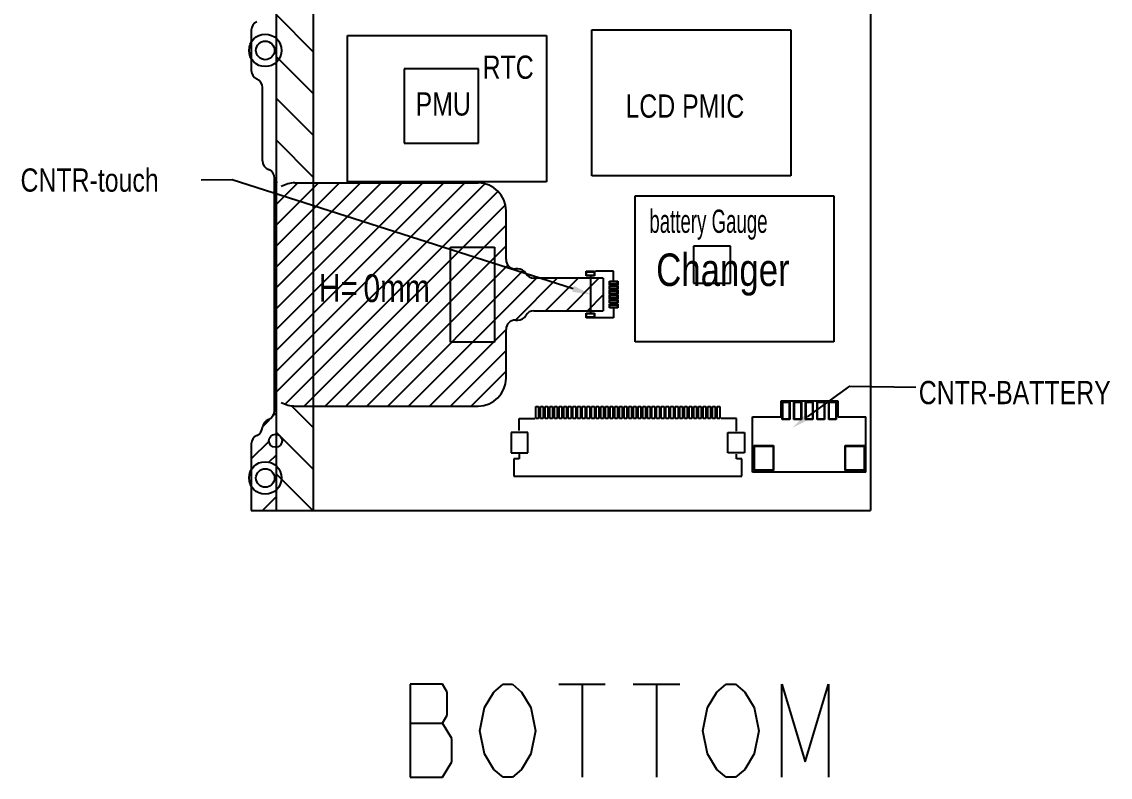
# Model space of a CAD drawing. Header units: millimetres. Extents: x 106 to 800, y 154 to 369.
# Drawn here: x 320.5 to 437.6, y 153.8 to 235.1 of the extents above; entities that cross this region are included whole.
import ezdxf

# ---------------------------------------------------------------- set-up
doc = ezdxf.new("R2010")
doc.units = ezdxf.units.MM
doc.header["$LTSCALE"] = 32.67
doc.layers.get('0').update_dxf_attribs({"linetype": 'CONTINUOUS'})
for name, color, linetype in [('PACKAGE_GEOMETRY_SILKSCREEN_TOP', 7, 'CONTINUOUS'), ('PIN_SOLDERMASK_TOP', 8, 'CONTINUOUS'), ('PIN_TOP', 9, 'CONTINUOUS'), ('图层1', 3, 'CONTINUOUS')]:
    doc.layers.add(name, color=color, linetype=linetype)
doc.styles.get("Standard").update_dxf_attribs({"font": 'txt', "width": 0.8})

msp = doc.modelspace()

# ---------------------------------------------------------------- linework, layer by layer
at = {"color": 7, "linetype": 'Continuous'}
for p, q in [((411.8, 350), (411.8, 182.5)), ((345.2, 234.16), (345.2, 229.83)), ((346.4, 220.11), (346.4, 228)), ((347.7, 193.24), (347.7, 218.24)), ((345.2, 189.66), (345.2, 182.5)), ((345.2, 182.5), (411.8, 182.5))]:
    msp.add_line(p, q, dxfattribs=at)
at = {"color": 40, "linetype": 'Continuous'}
for p, q in [((347.9, 182.5), (347.9, 344.5)), ((351.9, 182.5), (351.9, 339.5)), ((349.89, 217.74), (369.6, 217.74)), ((372.6, 209.49), (372.6, 214.74)), ((366.63, 210.83), (371.35, 210.83)), ((366.63, 200.61), (366.63, 210.83)), ((371.35, 210.83), (371.35, 200.61)), ((373.87, 208.49), (373.6, 208.49)), ((383.06, 207.49), (375.6, 207.49)), ((383.06, 207.49), (383.06, 203.99)), ((375.6, 203.99), (383.06, 203.99)), ((373.6, 202.99), (373.87, 202.99)), ((372.6, 196.74), (372.6, 201.99)), ((371.35, 200.61), (366.63, 200.61)), ((349.89, 193.74), (369.6, 193.74)), ((375.8, 193.7), (376.1, 193.7)), ((375.8, 192.4), (375.8, 193.7)), ((376.1, 193.7), (376.1, 192.4)), ((376.3, 193.7), (376.6, 193.7)), ((376.3, 192.4), (376.3, 193.7)), ((376.6, 193.7), (376.6, 192.4)), ((376.8, 193.7), (377.1, 193.7)), ((376.8, 192.4), (376.8, 193.7)), ((377.1, 193.7), (377.1, 192.4)), ((377.3, 193.7), (377.6, 193.7)), ((377.3, 192.4), (377.3, 193.7)), ((377.6, 193.7), (377.6, 192.4)), ((377.8, 193.7), (378.1, 193.7)), ((377.8, 192.4), (377.8, 193.7)), ((378.1, 193.7), (378.1, 192.4)), ((378.3, 193.7), (378.6, 193.7)), ((378.3, 192.4), (378.3, 193.7)), ((378.6, 193.7), (378.6, 192.4)), ((378.8, 193.7), (379.1, 193.7)), ((378.8, 192.4), (378.8, 193.7)), ((379.1, 193.7), (379.1, 192.4)), ((379.3, 193.7), (379.6, 193.7)), ((379.3, 192.4), (379.3, 193.7)), ((379.6, 193.7), (379.6, 192.4)), ((379.8, 193.7), (380.1, 193.7)), ((379.8, 192.4), (379.8, 193.7)), ((380.1, 193.7), (380.1, 192.4)), ((380.3, 193.7), (380.6, 193.7)), ((380.3, 192.4), (380.3, 193.7)), ((380.6, 193.7), (380.6, 192.4)), ((380.8, 193.7), (381.1, 193.7)), ((380.8, 192.4), (380.8, 193.7)), ((381.1, 193.7), (381.1, 192.4)), ((381.3, 193.7), (381.6, 193.7)), ((381.3, 192.4), (381.3, 193.7)), ((381.6, 193.7), (381.6, 192.4)), ((381.8, 193.7), (382.1, 193.7)), ((381.8, 192.4), (381.8, 193.7)), ((382.1, 193.7), (382.1, 192.4)), ((382.3, 193.7), (382.6, 193.7)), ((382.3, 192.4), (382.3, 193.7)), ((382.6, 193.7), (382.6, 192.4)), ((382.8, 193.7), (383.1, 193.7)), ((382.8, 192.4), (382.8, 193.7)), ((383.1, 193.7), (383.1, 192.4)), ((383.3, 193.7), (383.6, 193.7)), ((383.3, 192.4), (383.3, 193.7)), ((383.6, 193.7), (383.6, 192.4)), ((383.8, 193.7), (384.1, 193.7)), ((383.8, 192.4), (383.8, 193.7)), ((384.1, 193.7), (384.1, 192.4)), ((384.3, 193.7), (384.6, 193.7)), ((384.3, 192.4), (384.3, 193.7)), ((384.6, 193.7), (384.6, 192.4)), ((384.8, 193.7), (385.1, 193.7)), ((384.8, 192.4), (384.8, 193.7)), ((385.1, 193.7), (385.1, 192.4)), ((385.3, 193.7), (385.6, 193.7)), ((385.3, 192.4), (385.3, 193.7)), ((385.6, 193.7), (385.6, 192.4)), ((385.8, 193.7), (386.1, 193.7)), ((385.8, 192.4), (385.8, 193.7)), ((386.1, 193.7), (386.1, 192.4)), ((386.3, 193.7), (386.6, 193.7)), ((386.3, 192.4), (386.3, 193.7)), ((386.6, 193.7), (386.6, 192.4)), ((386.8, 193.7), (387.1, 193.7)), ((386.8, 192.4), (386.8, 193.7)), ((387.1, 193.7), (387.1, 192.4)), ((387.3, 193.7), (387.6, 193.7)), ((387.3, 192.4), (387.3, 193.7)), ((387.6, 193.7), (387.6, 192.4)), ((387.8, 193.7), (388.1, 193.7)), ((387.8, 192.4), (387.8, 193.7)), ((388.1, 193.7), (388.1, 192.4)), ((388.3, 193.7), (388.6, 193.7)), ((388.3, 192.4), (388.3, 193.7)), ((388.6, 193.7), (388.6, 192.4)), ((388.8, 193.7), (389.1, 193.7)), ((388.8, 192.4), (388.8, 193.7)), ((389.1, 193.7), (389.1, 192.4)), ((389.3, 193.7), (389.6, 193.7)), ((389.3, 192.4), (389.3, 193.7)), ((389.6, 193.7), (389.6, 192.4)), ((389.8, 193.7), (390.1, 193.7)), ((389.8, 192.4), (389.8, 193.7)), ((390.1, 193.7), (390.1, 192.4)), ((390.3, 193.7), (390.6, 193.7)), ((390.3, 192.4), (390.3, 193.7)), ((390.6, 193.7), (390.6, 192.4)), ((390.8, 193.7), (391.1, 193.7)), ((390.8, 192.4), (390.8, 193.7)), ((391.1, 193.7), (391.1, 192.4)), ((391.3, 193.7), (391.6, 193.7)), ((391.3, 192.4), (391.3, 193.7)), ((391.6, 193.7), (391.6, 192.4)), ((391.8, 193.7), (392.1, 193.7)), ((391.8, 192.4), (391.8, 193.7)), ((392.1, 193.7), (392.1, 192.4)), ((392.3, 193.7), (392.6, 193.7)), ((392.3, 192.4), (392.3, 193.7)), ((392.6, 193.7), (392.6, 192.4)), ((392.8, 193.7), (393.1, 193.7)), ((392.8, 192.4), (392.8, 193.7)), ((393.1, 193.7), (393.1, 192.4)), ((393.3, 193.7), (393.6, 193.7)), ((393.3, 192.4), (393.3, 193.7)), ((393.6, 193.7), (393.6, 192.4)), ((393.8, 193.7), (394.1, 193.7)), ((393.8, 192.4), (393.8, 193.7)), ((394.1, 193.7), (394.1, 192.4)), ((394.3, 193.7), (394.6, 193.7)), ((394.3, 192.4), (394.3, 193.7)), ((394.6, 193.7), (394.6, 192.4)), ((394.8, 193.7), (395.1, 193.7)), ((394.8, 192.4), (394.8, 193.7)), ((395.1, 193.7), (395.1, 192.4)), ((395.3, 193.7), (395.6, 193.7)), ((395.3, 192.4), (395.3, 193.7)), ((395.6, 193.7), (395.6, 192.4)), ((376.1, 192.4), (375.8, 192.4)), ((376.6, 192.4), (376.3, 192.4)), ((377.1, 192.4), (376.8, 192.4)), ((377.6, 192.4), (377.3, 192.4)), ((378.1, 192.4), (377.8, 192.4)), ((378.6, 192.4), (378.3, 192.4)), ((379.1, 192.4), (378.8, 192.4)), ((379.6, 192.4), (379.3, 192.4)), ((380.1, 192.4), (379.8, 192.4)), ((380.6, 192.4), (380.3, 192.4)), ((381.1, 192.4), (380.8, 192.4)), ((381.6, 192.4), (381.3, 192.4)), ((382.1, 192.4), (381.8, 192.4)), ((382.6, 192.4), (382.3, 192.4)), ((383.1, 192.4), (382.8, 192.4)), ((383.6, 192.4), (383.3, 192.4)), ((384.1, 192.4), (383.8, 192.4)), ((384.6, 192.4), (384.3, 192.4)), ((385.1, 192.4), (384.8, 192.4)), ((385.6, 192.4), (385.3, 192.4)), ((386.1, 192.4), (385.8, 192.4)), ((386.6, 192.4), (386.3, 192.4)), ((387.1, 192.4), (386.8, 192.4)), ((387.6, 192.4), (387.3, 192.4)), ((388.1, 192.4), (387.8, 192.4)), ((388.6, 192.4), (388.3, 192.4)), ((389.1, 192.4), (388.8, 192.4)), ((389.6, 192.4), (389.3, 192.4)), ((390.1, 192.4), (389.8, 192.4)), ((390.6, 192.4), (390.3, 192.4)), ((391.1, 192.4), (390.8, 192.4)), ((391.6, 192.4), (391.3, 192.4)), ((392.1, 192.4), (391.8, 192.4)), ((392.6, 192.4), (392.3, 192.4)), ((393.1, 192.4), (392.8, 192.4)), ((393.6, 192.4), (393.3, 192.4)), ((394.1, 192.4), (393.8, 192.4)), ((394.6, 192.4), (394.3, 192.4)), ((395.1, 192.4), (394.8, 192.4)), ((395.6, 192.4), (395.3, 192.4)), ((374.95, 190.9), (373.15, 190.9)), ((373.15, 190.9), (373.15, 188.7)), ((374.95, 188.7), (374.95, 190.9)), ((396.45, 190.9), (398.25, 190.9)), ((396.45, 188.7), (396.45, 190.9)), ((398.25, 190.9), (398.25, 188.7)), ((373.15, 188.7), (374.95, 188.7)), ((398.25, 188.7), (396.45, 188.7))]:
    msp.add_line(p, q, dxfattribs=at)
for p, q in [((351.9, 231.81), (347.9, 235.81)), ((351.9, 227.32), (347.9, 231.32)), ((351.9, 222.83), (347.9, 226.83)), ((351.9, 218.34), (347.9, 222.34)), ((348.02, 217.74), (347.9, 217.85)), ((347.7, 217.49), (347.95, 217.74)), ((347.7, 215.25), (350.19, 217.74)), ((347.7, 213), (352.44, 217.74)), ((347.7, 210.76), (354.68, 217.74)), ((347.7, 208.51), (356.93, 217.74)), ((347.7, 206.27), (359.17, 217.74)), ((347.7, 204.02), (361.42, 217.74)), ((347.7, 201.78), (363.66, 217.74)), ((347.7, 199.53), (365.91, 217.74)), ((347.7, 197.29), (368.15, 217.74)), ((347.7, 195.04), (370.31, 217.65)), ((348.84, 193.93), (371.75, 216.84)), ((350.89, 193.74), (372.53, 215.38)), ((353.13, 193.74), (372.6, 213.2)), ((355.38, 193.74), (372.6, 210.96)), ((357.62, 193.74), (372.79, 208.9)), ((359.87, 193.74), (374.44, 208.31)), ((362.11, 193.74), (375.86, 207.49)), ((373.61, 202.99), (378.11, 207.49)), ((376.86, 203.99), (380.36, 207.49)), ((379.1, 203.99), (382.6, 207.49)), ((381.35, 203.99), (383.06, 205.7)), ((364.36, 193.74), (372.6, 201.98)), ((366.61, 193.74), (372.6, 199.73)), ((368.85, 193.74), (372.6, 197.49)), ((351.9, 191.4), (349.57, 193.74)), ((346.4, 191.5), (347.14, 192.24)), ((347.7, 192.8), (347.9, 193)), ((351.9, 186.91), (347.9, 190.91)), ((345.2, 188.05), (347.11, 189.95)), ((347.85, 190.69), (347.9, 190.75)), ((347.1, 187.7), (347.9, 188.5)), ((351.83, 182.5), (347.9, 186.42)), ((346.4, 182.51), (347.9, 184.01))]:
    msp.add_line(p, q)
for centre in [(346.7, 232), (346.7, 186)]:
    msp.add_circle(centre, 1.75, dxfattribs=at)
at = {"color": 7, "linetype": 'Continuous'}
for centre, radius in [((346.7, 232), 1), ((347.8, 190), 0.7), ((346.7, 186), 1)]:
    msp.add_circle(centre, radius, dxfattribs=at)
for centre, start, end in [((346.2, 234.16), 113.5782, 180), ((346.2, 229.83), 180, 246.4218), ((345.4, 228), 0, 66.4218), ((347.4, 220.11), 180, 249.5127), ((346.7, 218.24), 0, 69.5127), ((346.7, 193.24), 290.3475, 360), ((347.4, 191.36), 110.3475, 176.1238), ((345.4, 191.5), 293.5782, 356.1238), ((346.2, 189.66), 113.5782, 180)]:
    msp.add_arc(centre, 1, start, end, dxfattribs=at)
at = {"color": 40, "linetype": 'Continuous'}
for centre, radius, start, end in [((349.89, 214.74), 3, 90, 119.7343), ((369.6, 214.74), 3, 0, 90), ((373.6, 209.49), 1, 180, 270), ((373.87, 207.49), 1, 30, 90), ((375.6, 208.49), 1, 210, 270), ((375.6, 202.99), 1, 90, 150), ((373.6, 201.99), 1, 90, 180), ((373.87, 203.99), 1, 270, 330), ((369.6, 196.74), 3, 270, 360), ((349.89, 196.74), 3, 240.2657, 270)]:
    msp.add_arc(centre, radius, start, end, dxfattribs=at)
at = {"layer": 'PACKAGE_GEOMETRY_SILKSCREEN_TOP'}
for p, q in [((381.73, 203.76), (381.73, 207.71)), ((384.17, 208.24), (382.24, 208.24)), ((384.17, 207.21), (384.17, 208.24)), ((383.77, 206.24), (383.77, 205.24)), ((384.57, 206.24), (383.77, 206.24)), ((384.57, 205.24), (384.57, 206.24)), ((383.77, 205.24), (384.57, 205.24)), ((384.17, 204.26), (384.17, 203.24)), ((384.17, 203.24), (382.14, 203.24)), ((402.18, 192.58), (402.18, 194.31)), ((402.18, 194.31), (408.28, 194.31)), ((408.28, 194.31), (408.28, 192.58)), ((374.03, 191.1), (374.03, 192.4)), ((374.03, 192.4), (375.68, 192.4)), ((397.38, 192.4), (395.73, 192.4)), ((397.38, 191.02), (397.38, 192.4)), ((399.13, 186.63), (399.13, 192.58)), ((399.13, 192.58), (402.18, 192.58)), ((408.28, 192.58), (411.31, 192.58)), ((411.31, 186.63), (411.31, 192.58)), ((374.03, 188.55), (374.03, 188.05)), ((397.38, 188.05), (397.38, 188.55)), ((374.03, 188.05), (373.45, 188.05)), ((373.45, 188.05), (373.45, 186.2)), ((397.95, 188.05), (397.38, 188.05)), ((397.95, 186.2), (397.95, 188.05)), ((373.45, 186.2), (397.95, 186.2)), ((411.31, 186.63), (399.13, 186.63))]:
    msp.add_line(p, q, dxfattribs=at)
at = {"layer": 'PIN_SOLDERMASK_TOP'}
for p, q in [((381.22, 208.24), (382.12, 208.24)), ((381.22, 207.74), (381.22, 208.24)), ((382.12, 207.74), (381.22, 207.74)), ((382.12, 208.24), (382.12, 207.74)), ((383.72, 207.19), (384.62, 207.19)), ((383.72, 206.79), (383.72, 207.19)), ((384.62, 206.79), (383.72, 206.79)), ((383.72, 206.69), (384.62, 206.69)), ((383.72, 206.29), (383.72, 206.69)), ((384.62, 206.29), (383.72, 206.29)), ((383.72, 206.19), (384.62, 206.19)), ((383.72, 205.79), (383.72, 206.19)), ((384.62, 207.19), (384.62, 206.79)), ((384.62, 206.69), (384.62, 206.29)), ((384.62, 206.19), (384.62, 205.79)), ((384.62, 205.79), (383.72, 205.79)), ((383.72, 205.69), (384.62, 205.69)), ((383.72, 205.29), (383.72, 205.69)), ((384.62, 205.29), (383.72, 205.29)), ((383.72, 205.19), (384.62, 205.19)), ((383.72, 204.79), (383.72, 205.19)), ((384.62, 205.69), (384.62, 205.29)), ((384.62, 205.19), (384.62, 204.79)), ((384.62, 204.79), (383.72, 204.79)), ((383.72, 204.69), (384.62, 204.69)), ((383.72, 204.29), (383.72, 204.69)), ((384.62, 204.29), (383.72, 204.29)), ((384.62, 204.69), (384.62, 204.29)), ((381.22, 203.74), (382.12, 203.74)), ((381.22, 203.24), (381.22, 203.74)), ((382.12, 203.24), (381.22, 203.24)), ((382.12, 203.74), (382.12, 203.24)), ((402.32, 192.29), (402.32, 194.19)), ((402.32, 194.19), (403.12, 194.19)), ((403.12, 194.19), (403.12, 192.29)), ((403.57, 192.29), (403.57, 194.19)), ((403.57, 194.19), (404.37, 194.19)), ((404.37, 194.19), (404.37, 192.29)), ((404.82, 192.29), (404.82, 194.19)), ((404.82, 194.19), (405.62, 194.19)), ((405.62, 194.19), (405.62, 192.29)), ((406.07, 192.29), (406.07, 194.19)), ((406.07, 194.19), (406.87, 194.19)), ((406.87, 194.19), (406.87, 192.29)), ((407.32, 192.29), (407.32, 194.19)), ((407.32, 194.19), (408.12, 194.19)), ((408.12, 194.19), (408.12, 192.29)), ((403.12, 192.29), (402.32, 192.29)), ((404.37, 192.29), (403.57, 192.29)), ((405.62, 192.29), (404.82, 192.29)), ((406.87, 192.29), (406.07, 192.29)), ((408.12, 192.29), (407.32, 192.29)), ((399.27, 186.79), (399.27, 189.49)), ((399.27, 189.49), (401.37, 189.49)), ((401.37, 189.49), (401.37, 186.79)), ((409.07, 186.79), (409.07, 189.49)), ((409.07, 189.49), (411.17, 189.49)), ((411.17, 189.49), (411.17, 186.79)), ((401.37, 186.79), (399.27, 186.79)), ((411.17, 186.79), (409.07, 186.79))]:
    msp.add_line(p, q, dxfattribs=at)
at = {"layer": 'PIN_TOP'}
for p, q in [((381.27, 208.19), (382.07, 208.19)), ((381.27, 207.79), (381.27, 208.19)), ((382.07, 207.79), (381.27, 207.79)), ((382.07, 208.19), (382.07, 207.79)), ((383.77, 207.14), (384.57, 207.14)), ((383.77, 206.84), (383.77, 207.14)), ((384.57, 206.84), (383.77, 206.84)), ((383.77, 206.64), (384.57, 206.64)), ((383.77, 206.34), (383.77, 206.64)), ((384.57, 206.34), (383.77, 206.34)), ((383.77, 206.14), (384.57, 206.14)), ((383.77, 205.84), (383.77, 206.14)), ((384.57, 207.14), (384.57, 206.84)), ((384.57, 206.64), (384.57, 206.34)), ((384.57, 206.14), (384.57, 205.84)), ((384.57, 205.84), (383.77, 205.84)), ((383.77, 205.64), (384.57, 205.64)), ((383.77, 205.34), (383.77, 205.64)), ((384.57, 205.34), (383.77, 205.34)), ((383.77, 205.14), (384.57, 205.14)), ((383.77, 204.84), (383.77, 205.14)), ((384.57, 205.64), (384.57, 205.34)), ((384.57, 205.14), (384.57, 204.84)), ((384.57, 204.84), (383.77, 204.84)), ((383.77, 204.64), (384.57, 204.64)), ((383.77, 204.34), (383.77, 204.64)), ((384.57, 204.34), (383.77, 204.34)), ((384.57, 204.64), (384.57, 204.34)), ((381.27, 203.69), (382.07, 203.69)), ((381.27, 203.29), (381.27, 203.69)), ((382.07, 203.29), (381.27, 203.29)), ((382.07, 203.69), (382.07, 203.29)), ((402.37, 192.34), (402.37, 194.14)), ((402.37, 194.14), (403.07, 194.14)), ((403.07, 194.14), (403.07, 192.34)), ((403.62, 192.34), (403.62, 194.14)), ((403.62, 194.14), (404.32, 194.14)), ((404.32, 194.14), (404.32, 192.34)), ((404.87, 192.34), (404.87, 194.14)), ((404.87, 194.14), (405.57, 194.14)), ((405.57, 194.14), (405.57, 192.34)), ((406.12, 192.34), (406.12, 194.14)), ((406.12, 194.14), (406.82, 194.14)), ((406.82, 194.14), (406.82, 192.34)), ((407.37, 192.34), (407.37, 194.14)), ((407.37, 194.14), (408.07, 194.14)), ((408.07, 194.14), (408.07, 192.34)), ((403.07, 192.34), (402.37, 192.34)), ((404.32, 192.34), (403.62, 192.34)), ((405.57, 192.34), (404.87, 192.34)), ((406.82, 192.34), (406.12, 192.34)), ((408.07, 192.34), (407.37, 192.34)), ((399.32, 186.84), (399.32, 189.44)), ((399.32, 189.44), (401.32, 189.44)), ((401.32, 189.44), (401.32, 186.84)), ((409.12, 186.84), (409.12, 189.44)), ((409.12, 189.44), (411.12, 189.44)), ((411.12, 189.44), (411.12, 186.84)), ((401.32, 186.84), (399.32, 186.84)), ((411.12, 186.84), (409.12, 186.84))]:
    msp.add_line(p, q, dxfattribs=at)
at = {"layer": '图层1'}
for p, q in [((381.84, 234.22), (403.23, 234.22)), ((381.84, 218.51), (381.84, 234.22)), ((403.23, 234.22), (403.23, 218.51)), ((355.56, 233.59), (376.95, 233.59)), ((355.56, 217.87), (355.56, 233.59)), ((376.95, 233.59), (376.95, 217.87)), ((369.65, 230.01), (361.65, 230.01)), ((361.65, 230.01), (361.65, 222.01)), ((369.65, 222.01), (369.65, 230.01)), ((361.65, 222.01), (369.65, 222.01)), ((376.95, 217.87), (355.56, 217.87)), ((403.23, 218.51), (381.84, 218.51)), ((386.48, 216.34), (407.87, 216.34)), ((386.48, 200.63), (386.48, 216.34)), ((407.87, 216.34), (407.87, 200.63)), ((396.76, 210.94), (392.76, 210.94)), ((392.76, 210.94), (392.76, 206.94)), ((396.76, 206.94), (396.76, 210.94)), ((392.76, 206.94), (396.76, 206.94)), ((407.87, 200.63), (386.48, 200.63)), ((365.78, 163.81), (362.28, 163.81)), ((362.28, 163.81), (362.28, 153.81)), ((366.28, 162.97), (365.78, 163.81)), ((366.28, 160.47), (366.28, 162.97)), ((370.28, 161.31), (371.28, 162.97)), ((371.28, 162.97), (372.28, 163.81)), ((372.28, 163.81), (373.28, 163.81)), ((373.28, 163.81), (374.28, 162.97)), ((374.28, 162.97), (375.28, 161.31)), ((378.28, 163.81), (383.28, 163.81)), ((380.78, 163.81), (380.78, 153.81)), ((386.28, 163.81), (391.28, 163.81)), ((388.78, 163.81), (388.78, 153.81)), ((394.28, 161.31), (395.28, 162.97)), ((395.28, 162.97), (396.28, 163.81)), ((396.28, 163.81), (397.28, 163.81)), ((397.28, 163.81), (398.28, 162.97)), ((398.28, 162.97), (399.28, 161.31)), ((402.28, 153.81), (402.28, 163.81)), ((402.28, 163.81), (404.78, 155.47)), ((404.78, 155.47), (407.28, 163.81)), ((407.28, 163.81), (407.28, 153.81)), ((365.78, 159.64), (366.28, 160.47)), ((369.78, 158.81), (370.28, 161.31)), ((375.28, 161.31), (375.78, 158.81)), ((393.78, 158.81), (394.28, 161.31)), ((399.28, 161.31), (399.78, 158.81)), ((362.28, 159.64), (365.78, 159.64)), ((366.28, 158.81), (365.78, 159.64)), ((366.78, 157.97), (366.28, 158.81)), ((370.28, 156.31), (369.78, 158.81)), ((375.78, 158.81), (375.28, 156.31)), ((394.28, 156.31), (393.78, 158.81)), ((399.78, 158.81), (399.28, 156.31)), ((366.78, 155.47), (366.78, 157.97)), ((371.28, 154.64), (370.28, 156.31)), ((375.28, 156.31), (374.28, 154.64)), ((395.28, 154.64), (394.28, 156.31)), ((399.28, 156.31), (398.28, 154.64)), ((365.78, 153.81), (366.78, 155.47)), ((372.28, 153.81), (371.28, 154.64)), ((374.28, 154.64), (373.28, 153.81)), ((396.28, 153.81), (395.28, 154.64)), ((398.28, 154.64), (397.28, 153.81)), ((362.28, 153.81), (365.78, 153.81)), ((373.28, 153.81), (372.28, 153.81)), ((397.28, 153.81), (396.28, 153.81))]:
    msp.add_line(p, q, dxfattribs=at)
for points in [[(379.82, 206.35), (343.15, 218.09), (339.79, 218.05)], [(405.04, 192.59), (409.59, 195.89), (416.7, 195.78)]]:
    msp.add_lwpolyline(points, dxfattribs=at)
for points in [[(379.92, 206.66), (381.73, 205.74), (379.72, 206.03)], [(405.23, 192.32), (403.42, 191.41), (404.84, 192.86)]]:
    msp.add_solid(points, dxfattribs=at)

# ---------------------------------------------------------------- texts
at = {"width": 0.8}
for s, p in [('H=', (352.47, 204.95)), ('0mm', (357.27, 204.92))]:
    msp.add_text(s, height=3, dxfattribs=at).set_placement(p)
at = {"layer": '图层1'}
for s, height, width, p in [('RTC', 2.5, 0.8, (370.08, 228.94)), ('PMU', 2.5, 0.8, (362.87, 224.99)), ('LCD PMIC', 2.5, 0.8, (385.45, 224.76)), ('CNTR-touch', 2.5, 0.8, (320.37, 216.8)), ('battery Gauge', 2.5, 0.6, (388.02, 212.37)), ('Changer', 3.5, 0.8, (388.75, 206.65)), ('CNTR-BATTERY', 2.5, 0.8, (417, 193.94))]:
    msp.add_text(s, height=height, dxfattribs=dict(at, width=width)).set_placement(p)

doc.saveas('drawing.dxf')
